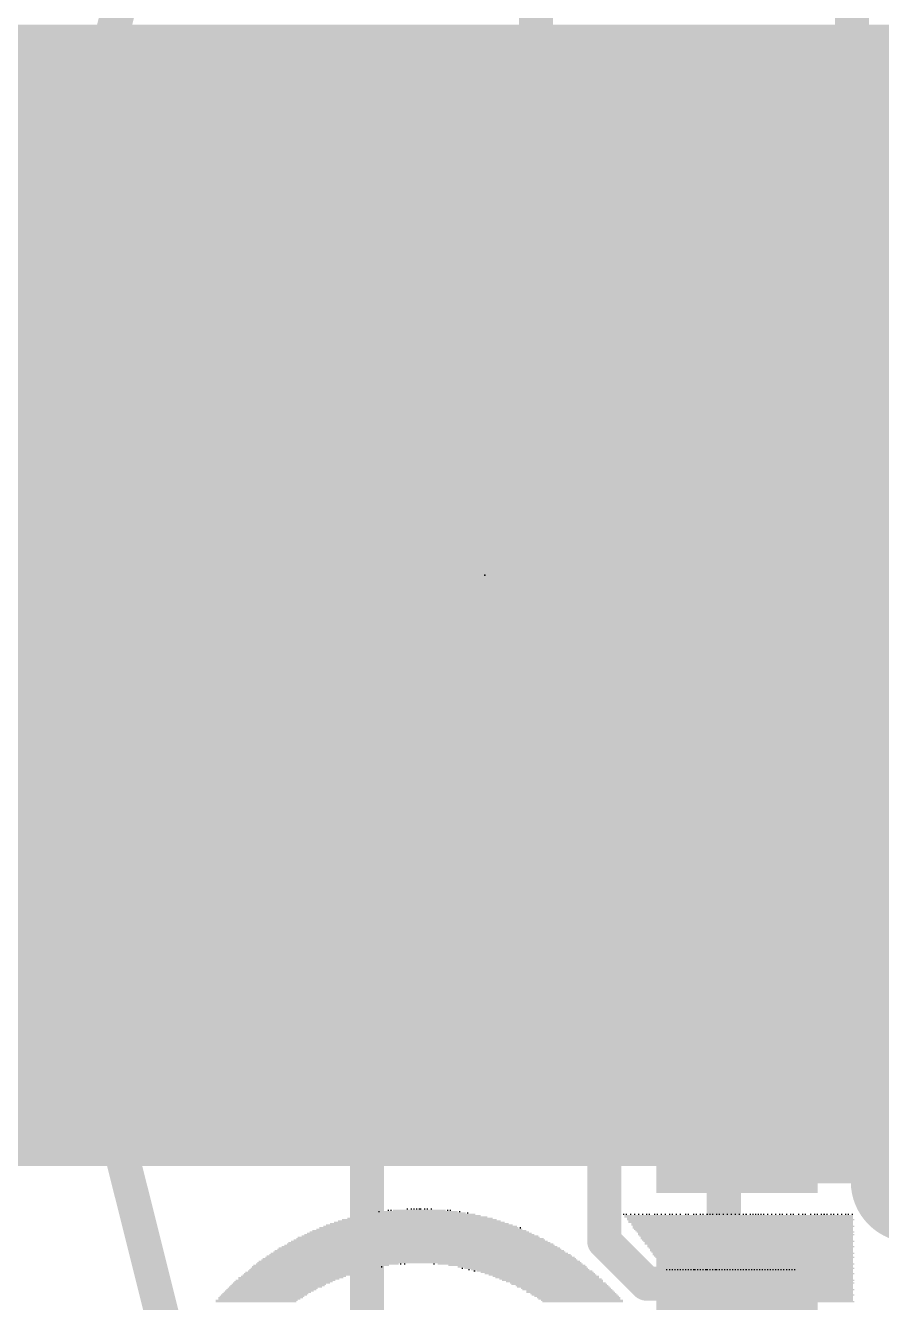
# Model space of a CAD drawing. Extents: x -25.4 to 25.4, y -25.4 to 25.5.
# Drawn here: x -20.56 to -14.2, y -5.41 to 4.09 of the extents above; entities that cross this region are included whole.
import ezdxf

# ---------------------------------------------------------------- set-up
doc = ezdxf.new("R2010")
doc.units = 0
for name, color, linetype in [('1', 12, 'CONTINUOUS'), ('16', 132, 'CONTINUOUS'), ('18', 110, 'CONTINUOUS'), ('20', 53, 'CONTINUOUS'), ('204', 40, 'CONTINUOUS'), ('22', 6, 'CONTINUOUS'), ('23', 53, 'CONTINUOUS')]:
    doc.layers.add(name, color=color, linetype=linetype)

# ---------------------------------------------------------------- blocks, each defined once
blk = doc.blocks.new('RECT')
blk.add_solid([(-0.5, -0.5), (0.5, -0.5), (-0.5, 0.5), (0.5, 0.5)])
blk = doc.blocks.new('ROUNDV')
at = {"const_width": 0.5}
blk.add_lwpolyline([(0, -0.25, 1), (0, 0.25, 1), (0, -0.25)], format="xyb", dxfattribs=at)

msp = doc.modelspace()

# ---------------------------------------------------------------- linework, layer by layer
at = {"layer": '1'}
for points, const_width in [([(0, 20.32, 0.4142), (-20.32, 0)], 0.254), ([(-16.7191, 2.7754, 1), (-16.8089, 2.6856)], 0.127), ([(-16.8275, 2.7305, 1), (-16.7005, 2.7305)], 0.127), ([(-16.2065, 2.2365, 1), (-16.3335, 2.2365)], 0.127), ([(-16.3149, 2.1916, 1), (-16.2251, 2.2814)], 0.127), ([(-16.3335, 1.75, 1), (-16.2065, 1.75)], 0.127), ([(-18.161, 0.4064, 1), (-18.161, 0.1016)], 0.3048), ([(-18.0532, 0.1462, 1), (-18.2688, 0.3618)], 0.3048), ([(-17.9705, 0.1016, 1), (-17.9705, 0.4064)], 0.3048), ([(-18.415, -0.1524, 1), (-18.415, 0.1524)], 0.3048), ([(-18.5228, 0.1078, 1), (-18.3072, -0.1078)], 0.3048), ([(-20.32, 0, 0.4142), (0, -20.32)], 0.254), ([(-20.2565, 0, 1), (-20.3835, 0)], 0.127), ([(-20.3835, 0, 1), (-20.2565, 0)], 0.127), ([(-16.1176, -0.508, 1), (-16.4224, -0.508)], 0.3048), ([(-16.27, -0.3556, 1), (-16.27, -0.6604)], 0.3048), ([(-16.1925, -0.6604, 1), (-16.1925, -0.3556)], 0.3048), ([(-16.4224, -1.75, 1), (-16.1176, -1.75)], 0.3048), ([(-16.1684, -1.75, 1), (-16.3716, -1.75)], 0.2032), ([(-16.27, -1.6484, 1), (-16.27, -1.8516)], 0.2032), ([(-16.234, -1.8516, 1), (-16.234, -1.6484)], 0.2032), ([(-17.9565, -1.75, 1), (-18.0835, -1.75)], 0.127), ([(-16.3716, -1.841, 1), (-16.1684, -1.841)], 0.2032), ([(-14.478, -2.032, 1), (-14.351, -2.032)], 0.127), ([(-14.3696, -2.0769, 1), (-14.4594, -1.9871)], 0.127), ([(-16.0655, -2.54, 1), (-16.0655, -2.667)], 0.127), ([(-16.0206, -2.6484, 1), (-16.1104, -2.5586)], 0.127), ([(-15.0309, -2.5586, 1), (-14.9411, -2.6484)], 0.127), ([(-14.986, -2.667, 1), (-14.986, -2.54)], 0.127), ([(-16.1925, -2.794, 1), (-16.3195, -2.794)], 0.127), ([(-16.3009, -2.7491, 1), (-16.2111, -2.8389)], 0.127), ([(-15.082, -3.0734, 1), (-15.082, -3.2766)], 0.2032), ([(-14.9804, -3.175, 1), (-15.1836, -3.175)], 0.2032), ([(-15.0102, -3.2518, 1), (-15.1538, -3.1082)], 0.2032), ([(-15.1836, -3.18, 1), (-14.9804, -3.18)], 0.2032), ([(-15.3418, -3.2962, 1), (-15.1982, -3.4398)], 0.2032), ([(-15.27, -4.2164, 1), (-15.27, -4.4196)], 0.2032), ([(-14.0887, -4.2462, 1), (-14.2323, -4.3898)], 0.2032), ([(-14.1605, -4.4196, 1), (-14.1605, -4.2164)], 0.2032), ([(-16.2111, -4.9081, 1), (-16.3009, -4.9979)], 0.127), ([(-16.3195, -4.953, 1), (-16.1925, -4.953)], 0.127), ([(-15.941, -5.2045, 1), (-15.941, -5.3315)], 0.127), ([(-15.9859, -5.3129, 1), (-15.8961, -5.2231)], 0.127), ([(-15.27, -5.3315, 1), (-15.27, -5.2045)], 0.127)]:
    msp.add_lwpolyline(points, format="xyb", dxfattribs=dict(at, const_width=const_width))
for points, const_width in [([(-16.764, 7.1587), (-16.764, 2.7305)], 0.254), ([(-14.4145, 4.445), (-14.4145, -2.032)], 0.254), ([(-16.764, 2.7305), (-16.27, 2.2365)], 0.254), ([(-16.27, 2.2365), (-16.27, 1.75)], 0.254), ([(-18.161, 0.254), (-18.415, 0)], 0.6096), ([(-17.9705, 0.254), (-18.161, 0.254)], 0.6096), ([(-23.1775, 0), (-18.415, 0)], 0.6096), ([(-16.27, -1.75), (-16.27, -0.508)], 0.6096), ([(-16.27, -0.508), (-16.1925, -0.508)], 0.6096), ([(-16.27, -1.75), (-16.27, -1.841)], 0.4064), ([(-16.234, -1.75), (-16.27, -1.75)], 0.4064), ([(-18.02, -1.75), (-18.02, -5.602)], 0.254), ([(-14.4145, -2.032), (-14.986, -2.6035)], 0.254), ([(-16.0655, -2.6035), (-16.256, -2.794)], 0.254), ([(-14.986, -2.6035), (-16.0655, -2.6035)], 0.254), ([(-16.256, -2.794), (-16.256, -4.953)], 0.254), ([(-15.082, -3.18), (-15.27, -3.368)], 0.4064), ([(-15.082, -3.175), (-13.97, -3.175)], 0.4064), ([(-15.082, -3.175), (-15.082, -3.18)], 0.4064), ([(-15.27, -4.318), (-14.1605, -4.318)], 0.4064), ([(-14.1605, -4.318), (-13.97, -4.5085)], 0.4064), ([(-16.256, -4.953), (-15.941, -5.268)], 0.254), ([(-15.941, -5.268), (-15.27, -5.268)], 0.254)]:
    msp.add_lwpolyline(points, dxfattribs=dict(at, const_width=const_width))
at = {"layer": '16'}
for points, const_width in [([(0, 20.32, 0.4142), (-20.32, 0)], 0.254), ([(-17.5895, 0.7874, 1), (-17.5895, 0.4826)], 0.3048), ([(-17.4817, 0.5272, 1), (-17.6973, 0.7428)], 0.3048), ([(-18.0783, 0.3618, 1), (-17.8627, 0.1462)], 0.3048), ([(-20.32, 0, 0.4142), (0, -20.32)], 0.254), ([(-20.2565, 0, 1), (-20.3835, 0)], 0.127), ([(-20.3835, 0, 1), (-20.2565, 0)], 0.127), ([(-14.732, -0.8255, 1), (-14.732, -0.9525)], 0.127), ([(-14.6871, -0.9339, 1), (-14.7769, -0.8441)], 0.127), ([(-15.3035, -1.524, 1), (-15.4305, -1.524)], 0.127), ([(-15.4119, -1.4791, 1), (-15.3221, -1.5689)], 0.127), ([(-15.3221, -5.1621, 1), (-15.4119, -5.2519)], 0.127), ([(-15.4305, -5.207, 1), (-15.3035, -5.207)], 0.127)]:
    msp.add_lwpolyline(points, format="xyb", dxfattribs=dict(at, const_width=const_width))
for points, const_width in [([(-17.5895, 0.635), (-17.9705, 0.254)], 0.6096), ([(-13.0175, 0.635), (-17.5895, 0.635)], 0.6096), ([(-15.367, -1.524), (-14.732, -0.889)], 0.254), ([(-14.732, -0.889), (-10.922, -0.889)], 0.254), ([(-15.367, -5.207), (-15.367, -1.524)], 0.254), ([(-14.351, -6.223), (-15.367, -5.207)], 0.254)]:
    msp.add_lwpolyline(points, dxfattribs=dict(at, const_width=const_width))
at = {"layer": '20', "const_width": 0.0254}
msp.add_lwpolyline([(-3.4925, 25.146, 14.4823), (3.4925, 25.146)], format="xyb", dxfattribs=at)
at = {"layer": '23'}
msp.add_point((-17.145, 0), dxfattribs=at)

# ---------------------------------------------------------------- block references
at = {"layer": '1', "xscale": 0.85}
for p in [(-18.02, 1.75), (-16.27, 1.75), (-18.02, -1.75), (-16.27, -1.75)]:
    msp.add_blockref('RECT', p, dxfattribs=at)
at = {"layer": '1', "xscale": 0.55, "yscale": 1.2, "rotation": 270}
for p in [(-15.27, -3.368), (-15.27, -4.318), (-15.27, -5.268)]:
    msp.add_blockref('RECT', p, dxfattribs=at)
at = {"layer": '18'}
for p, xscale, yscale in [((-17.9705, 0.254), 0.8001, 0.8001), ((-17.9705, 0.254), 0.8001, 0.8001), ((-16.1925, -0.508), 0.8001, 0.8001), ((-16.1925, -0.508), 0.8001, 0.8001), ((-13.97, -3.175), 0.8001, 0.8001), ((-13.97, -3.175), 0.8001, 0.8001), ((-13.97, -4.5085), 0.9064, 0.9064), ((-13.97, -4.5085), 0.9064, 0.9064)]:
    msp.add_blockref('ROUNDV', p, dxfattribs=dict(at, xscale=xscale, yscale=yscale))
at = {"layer": '204', "xscale": 50.8191, "yscale": 0.0212, "rotation": 180}
for p in [(0.001, 4.084), (0.001, 4.0628), (0.001, 4.0417), (0.001, 4.0205), (0.001, 3.9993), (0.001, 3.9782), (0.001, 3.957), (0.001, 3.9358), (0.001, 3.9147), (0.001, 3.8935), (0.001, 3.8723), (0.001, 3.8512), (0.001, 3.83), (0.001, 3.8088), (0.001, 3.7877), (0.001, 3.7665), (0.001, 3.7453), (0.001, 3.7242), (0.001, 3.703), (0.001, 3.6818), (0.001, 3.6607), (0.001, 3.6395), (0.001, 3.6183), (0.001, 3.5972), (0.001, 3.576), (0.001, 3.5548), (0.001, 3.5337), (0.001, 3.5125), (0.001, 3.4913), (0.001, 3.4702), (0.001, 3.449), (0.001, 3.4278), (0.001, 3.4067), (0.001, 3.3855), (0.001, 3.3643), (0.001, 3.3432), (0.001, 3.322), (0.001, 3.3009), (0.001, 3.2797), (0.001, 3.2585), (0.001, 3.2374), (0.001, 3.2162), (0.001, 3.195), (0.001, 3.1739), (0.001, 3.1527), (0.001, 3.1315), (0.001, 3.1104), (0.001, 3.0892), (0.001, 3.068), (0.001, 3.0469), (0.001, 3.0257), (0.001, 3.0045), (0.001, 2.9834), (0.001, 2.9622), (0.001, 2.941), (0.001, 2.9199), (0.001, 2.8987), (0.001, 2.8775), (0.001, 2.8564), (0.001, 2.8352), (0.001, 2.814), (0.001, 2.7929), (0.001, 2.7717), (0.001, 2.7505), (0.001, 2.7294), (0.001, 2.7082), (0.001, 2.687), (0.001, 2.6659), (0.001, 2.6447), (0.001, 2.6235), (0.001, 2.6024), (0.001, 2.5812), (0.001, 2.56), (0.001, 2.5389), (0.001, 2.5177), (0.001, 2.4966), (0.001, 2.4754), (0.001, 2.4542), (0.001, 2.4331), (0.001, 2.4119), (0.001, 2.3907), (0.001, 2.3696), (0.001, 2.3484), (0.001, 2.3272), (0.001, 2.3061), (0.001, 2.2849), (0.001, 2.2637), (0.001, 2.2426), (0.001, 2.2214), (0.001, 2.2002), (0.001, 2.1791), (0.001, 2.1579), (0.001, 2.1367), (0.001, 2.1156), (0.001, 2.0944), (0.001, 2.0732), (0.001, 2.0521), (0.001, 2.0309), (0.001, 2.0097), (0.001, 1.9886), (0.001, 1.9674), (0.001, 1.9462), (0.001, 1.9251), (0.001, 1.9039), (0.001, 1.8827), (0.001, 1.8616), (0.001, 1.8404), (0.001, 1.8192), (0.001, 1.7981), (0.001, 1.7769), (0.001, 1.7557), (0.001, 1.7346), (0.001, 1.7134), (0.001, 1.6922), (0.001, 1.6711), (0.001, 1.6499), (0.001, 1.6288), (0.001, 1.6076), (0.001, 1.5864), (0.001, 1.5653), (0.001, 1.5441), (0.001, 1.5229), (0.001, 1.5018), (0.001, 1.4806), (0.001, 1.4594), (0.001, 1.4383), (0.001, 1.4171), (0.001, 1.3959), (0.001, 1.3748), (0.001, 1.3536), (0.001, 1.3324), (0.001, 1.3113), (0.001, 1.2901), (0.001, 1.2689), (0.001, 1.2478), (0.001, 1.2266), (0.001, 1.2054), (0.001, 1.1843), (0.001, 1.1631), (0.001, 1.1419), (0.001, 1.1208), (0.001, 1.0996), (0.001, 1.0784), (0.001, 1.0573), (0.001, 1.0361), (0.001, 1.0149), (0.001, 0.9938), (0.001, 0.9726), (0.001, 0.9514), (0.001, 0.9303), (0.001, 0.9091), (0.001, 0.8879), (0.001, 0.8668), (0.001, 0.8456), (0.001, 0.8245), (0.001, 0.8033), (0.001, 0.7821), (0.001, 0.761), (0.001, 0.7398), (0.001, 0.7186), (0.001, 0.6975), (0.001, 0.6763), (0.001, 0.6551), (0.001, 0.634), (0.001, 0.6128), (0.001, 0.5916), (0.001, 0.5705), (0.001, 0.5493), (0.001, 0.5281), (0.001, 0.507), (0.001, 0.4858), (0.001, 0.4646), (0.001, 0.4435), (0.001, 0.4223), (0.001, 0.4011), (0.001, 0.38), (0.001, 0.3588), (0.001, 0.3376), (0.001, 0.3165), (0.001, 0.2953), (0.001, 0.2741), (0.001, 0.253), (0.001, 0.2318), (0.001, 0.2106), (0.001, 0.1895), (0.001, 0.1683), (0.001, 0.1471), (0.001, 0.126), (0.001, 0.1048), (0.001, 0.0836), (0.001, 0.0625), (0.001, 0.0413), (0.001, 0.0201), (0.001, -0.001), (0.001, -0.0222), (0.001, -0.0433), (0.001, -0.0645), (0.001, -0.0857), (0.001, -0.1068), (0.001, -0.128), (0.001, -0.1492), (0.001, -0.1703), (0.001, -0.1915), (0.001, -0.2127), (0.001, -0.2338), (0.001, -0.255), (0.001, -0.2762), (0.001, -0.2973), (0.001, -0.3185), (0.001, -0.3397), (0.001, -0.3608), (0.001, -0.382), (0.001, -0.4032), (0.001, -0.4243), (0.001, -0.4455), (0.001, -0.4667), (0.001, -0.4878), (0.001, -0.509), (0.001, -0.5302), (0.001, -0.5513), (0.001, -0.5725), (0.001, -0.5937), (0.001, -0.6148), (0.001, -0.636), (0.001, -0.6572), (0.001, -0.6783), (0.001, -0.6995), (0.001, -0.7207), (0.001, -0.7418), (0.001, -0.763), (0.001, -0.7842), (0.001, -0.8053), (0.001, -0.8265), (0.001, -0.8476), (0.001, -0.8688), (0.001, -0.89), (0.001, -0.9111), (0.001, -0.9323), (0.001, -0.9535), (0.001, -0.9746), (0.001, -0.9958), (0.001, -1.017), (0.001, -1.0381), (0.001, -1.0593), (0.001, -1.0805), (0.001, -1.1016), (0.001, -1.1228), (0.001, -1.144), (0.001, -1.1651), (0.001, -1.1863), (0.001, -1.2075), (0.001, -1.2286), (0.001, -1.2498), (0.001, -1.271), (0.001, -1.2921), (0.001, -1.3133), (0.001, -1.3345), (0.001, -1.3556), (0.001, -1.3768), (0.001, -1.398), (0.001, -1.4191), (0.001, -1.4403), (0.001, -1.4615), (0.001, -1.4826), (0.001, -1.5038), (0.001, -1.525), (0.001, -1.5461), (0.001, -1.5673), (0.001, -1.5885), (0.001, -1.6096), (0.001, -1.6308), (0.001, -1.652), (0.001, -1.6731), (0.001, -1.6943), (0.001, -1.7154), (0.001, -1.7366), (0.001, -1.7578), (0.001, -1.7789), (0.001, -1.8001), (0.001, -1.8213), (0.001, -1.8424), (0.001, -1.8636), (0.001, -1.8848), (0.001, -1.9059), (0.001, -1.9271), (0.001, -1.9483), (0.001, -1.9694), (0.001, -1.9906), (0.001, -2.0118), (0.001, -2.0329), (0.001, -2.0541), (0.001, -2.0753), (0.001, -2.0964), (0.001, -2.1176), (0.001, -2.1388), (0.001, -2.1599), (0.001, -2.1811), (0.001, -2.2023), (0.001, -2.2234), (0.001, -2.2446), (0.001, -2.2658), (0.001, -2.2869), (0.001, -2.3081), (0.001, -2.3293), (0.001, -2.3504), (0.001, -2.3716), (0.001, -2.3928), (0.001, -2.4139), (0.001, -2.4351), (0.001, -2.4563), (0.001, -2.4774), (0.001, -2.4986), (0.001, -2.5197), (0.001, -2.5409), (0.001, -2.5621), (0.001, -2.5832), (0.001, -2.6044), (0.001, -2.6256), (0.001, -2.6467), (0.001, -2.6679), (0.001, -2.6891), (0.001, -2.7102), (0.001, -2.7314), (0.001, -2.7526), (0.001, -2.7737), (0.001, -2.7949), (0.001, -2.8161), (0.001, -2.8372), (0.001, -2.8584), (0.001, -2.8796), (0.001, -2.9007), (0.001, -2.9219), (0.001, -2.9431), (0.001, -2.9642), (0.001, -2.9854), (0.001, -3.0066), (0.001, -3.0277), (0.001, -3.0489), (0.001, -3.0701), (0.001, -3.0912), (0.001, -3.1124), (0.001, -3.1336), (0.001, -3.1547), (0.001, -3.1759), (0.001, -3.1971), (0.001, -3.2182), (0.001, -3.2394), (0.001, -3.2606), (0.001, -3.2817), (0.001, -3.3029), (0.001, -3.324), (0.001, -3.3452), (0.001, -3.3664), (0.001, -3.3875), (0.001, -3.4087), (0.001, -3.4299), (0.001, -3.451), (0.001, -3.4722), (0.001, -3.4934), (0.001, -3.5145), (0.001, -3.5357), (0.001, -3.5569), (0.001, -3.578), (0.001, -3.5992), (0.001, -3.6204), (0.001, -3.6415), (0.001, -3.6627), (0.001, -3.6839), (0.001, -3.705), (0.001, -3.7262), (0.001, -3.7474), (0.001, -3.7685), (0.001, -3.7897), (0.001, -3.8109), (0.001, -3.832), (0.001, -3.8532), (0.001, -3.8744), (0.001, -3.8955), (0.001, -3.9167), (0.001, -3.9379), (0.001, -3.959), (0.001, -3.9802), (0.001, -4.0014), (0.001, -4.0225), (0.001, -4.0437), (0.001, -4.0649), (0.001, -4.086), (0.001, -4.1072), (0.001, -4.1284), (0.001, -4.1495), (0.001, -4.1707), (0.001, -4.1918), (0.001, -4.213), (0.001, -4.2342), (0.001, -4.2553), (0.001, -4.2765), (0.001, -4.2977), (0.001, -4.3188), (0.001, -4.34), (0.001, -4.3612), (0.001, -4.3823)]:
    msp.add_blockref('RECT', p, dxfattribs=at)
at = {"layer": '22', "yscale": 0.01, "rotation": 180}
for p, xscale in [((-17.626, -4.753), 0.82), ((-17.636, -4.743), 0.7), ((-17.931, -4.733), 0.01), ((-17.631, -4.733), 0.57), ((-17.861, -4.723), 0.01), ((-17.841, -4.723), 0.01), ((-17.631, -4.723), 0.39), ((-17.721, -4.713), 0.01), ((-17.691, -4.713), 0.01), ((-17.671, -4.713), 0.01), ((-17.651, -4.713), 0.01), ((-17.626, -4.713), 0.02), ((-17.591, -4.713), 0.01), ((-17.571, -4.713), 0.01), ((-17.541, -4.713), 0.01), ((-17.421, -4.723), 0.01), ((-17.401, -4.723), 0.01), ((-17.331, -4.733), 0.01), ((-17.271, -4.743), 0.01), ((-16.111, -4.753), 0.01), ((-16.091, -4.753), 0.01), ((-16.061, -4.753), 0.01), ((-16.031, -4.753), 0.01), ((-16.001, -4.753), 0.01), ((-15.971, -4.753), 0.01), ((-15.941, -4.753), 0.01), ((-15.921, -4.753), 0.01), ((-15.881, -4.753), 0.01), ((-15.861, -4.753), 0.01), ((-15.831, -4.753), 0.01), ((-15.801, -4.753), 0.01), ((-15.771, -4.753), 0.01), ((-15.751, -4.753), 0.01), ((-15.721, -4.753), 0.01), ((-15.691, -4.753), 0.01), ((-15.651, -4.753), 0.01), ((-15.631, -4.753), 0.01), ((-15.591, -4.753), 0.01), ((-15.571, -4.753), 0.01), ((-15.541, -4.753), 0.01), ((-15.521, -4.753), 0.01), ((-15.491, -4.753), 0.01), ((-15.471, -4.753), 0.01), ((-15.451, -4.753), 0.01), ((-15.421, -4.753), 0.01), ((-15.401, -4.753), 0.01), ((-15.371, -4.753), 0.01), ((-15.341, -4.753), 0.01), ((-15.311, -4.753), 0.01), ((-15.281, -4.753), 0.01), ((-15.251, -4.753), 0.01), ((-15.221, -4.753), 0.01), ((-15.201, -4.753), 0.01), ((-15.171, -4.753), 0.01), ((-15.151, -4.753), 0.01), ((-15.131, -4.753), 0.01), ((-15.111, -4.753), 0.01), ((-15.091, -4.753), 0.01), ((-15.071, -4.753), 0.01), ((-15.041, -4.753), 0.01), ((-15.011, -4.753), 0.01), ((-14.981, -4.753), 0.01), ((-14.951, -4.753), 0.01), ((-14.931, -4.753), 0.01), ((-14.901, -4.753), 0.01), ((-14.871, -4.753), 0.01), ((-14.851, -4.753), 0.01), ((-14.811, -4.753), 0.01), ((-14.781, -4.753), 0.01), ((-14.761, -4.753), 0.01), ((-14.721, -4.753), 0.01), ((-14.691, -4.753), 0.01), ((-14.671, -4.753), 0.01), ((-14.641, -4.753), 0.01), ((-14.621, -4.753), 0.01), ((-14.601, -4.753), 0.01), ((-14.571, -4.753), 0.01), ((-14.551, -4.753), 0.01), ((-14.521, -4.753), 0.01), ((-14.491, -4.753), 0.01), ((-14.461, -4.753), 0.01), ((-14.441, -4.753), 0.01), ((-14.411, -4.753), 0.01), ((-17.626, -4.843), 1.44), ((-17.631, -4.833), 1.39), ((-17.631, -4.823), 1.33), ((-17.631, -4.813), 1.27), ((-17.631, -4.803), 1.21), ((-17.631, -4.793), 1.15), ((-17.626, -4.783), 1.08), ((-17.631, -4.773), 1.01), ((-17.636, -4.763), 0.92), ((-15.256, -4.763), 1.7), ((-15.256, -4.773), 1.7), ((-15.246, -4.783), 1.68), ((-15.241, -4.793), 1.69), ((-15.241, -4.803), 1.67), ((-15.241, -4.813), 1.67), ((-15.231, -4.823), 1.65), ((-15.231, -4.833), 1.65), ((-15.221, -4.843), 1.65), ((-17.631, -4.943), 1.87), ((-17.626, -4.933), 1.84), ((-17.636, -4.923), 1.8), ((-17.626, -4.913), 1.76), ((-17.631, -4.903), 1.71), ((-17.631, -4.893), 1.67), ((-17.631, -4.883), 1.63), ((-17.631, -4.873), 1.59), ((-17.631, -4.863), 1.53), ((-17.636, -4.853), 1.48), ((-16.881, -4.853), 0.01), ((-15.226, -4.853), 1.64), ((-15.221, -4.863), 1.63), ((-15.216, -4.873), 1.62), ((-15.206, -4.883), 1.62), ((-15.206, -4.893), 1.6), ((-15.201, -4.903), 1.61), ((-15.201, -4.913), 1.59), ((-15.196, -4.923), 1.58), ((-15.196, -4.933), 1.58), ((-15.191, -4.943), 1.57), ((-17.631, -5.033), 2.17), ((-17.631, -5.023), 2.15), ((-17.631, -5.013), 2.11), ((-17.631, -5.003), 2.09), ((-17.631, -4.993), 2.05), ((-17.631, -4.983), 2.01), ((-17.626, -4.973), 1.98), ((-17.631, -4.963), 1.95), ((-17.631, -4.953), 1.91), ((-15.181, -4.953), 1.57), ((-15.181, -4.963), 1.55), ((-15.181, -4.973), 1.55), ((-15.171, -4.983), 1.53), ((-15.166, -4.993), 1.54), ((-15.166, -5.003), 1.52), ((-15.161, -5.013), 1.51), ((-15.161, -5.023), 1.51), ((-15.156, -5.033), 1.5), ((-18.361, -5.133), 1.01), ((-18.316, -5.123), 1.06), ((-17.631, -5.113), 2.41), ((-17.631, -5.103), 2.39), ((-17.631, -5.093), 2.35), ((-17.631, -5.083), 2.33), ((-17.626, -5.073), 2.3), ((-17.631, -5.063), 2.27), ((-17.626, -5.053), 2.24), ((-17.631, -5.043), 2.21), ((-17.771, -5.123), 0.01), ((-17.741, -5.123), 0.01), ((-17.521, -5.123), 0.01), ((-16.956, -5.123), 1.08), ((-16.906, -5.133), 1.02), ((-15.146, -5.043), 1.5), ((-15.151, -5.053), 1.49), ((-15.146, -5.063), 1.48), ((-15.136, -5.073), 1.48), ((-15.136, -5.083), 1.46), ((-15.136, -5.093), 1.46), ((-15.126, -5.103), 1.44), ((-15.126, -5.113), 1.44), ((-15.116, -5.123), 1.44), ((-15.121, -5.133), 1.43), ((-18.586, -5.223), 0.78), ((-18.566, -5.213), 0.78), ((-18.546, -5.203), 0.8), ((-18.526, -5.193), 0.82), ((-18.501, -5.183), 0.85), ((-18.476, -5.173), 0.86), ((-18.456, -5.163), 0.88), ((-18.421, -5.153), 0.93), ((-18.401, -5.143), 0.95), ((-17.911, -5.143), 0.01), ((-16.866, -5.143), 0.96), ((-17.311, -5.153), 0.01), ((-16.836, -5.153), 0.92), ((-17.261, -5.163), 0.01), ((-16.806, -5.163), 0.88), ((-17.221, -5.173), 0.01), ((-16.776, -5.173), 0.86), ((-16.756, -5.183), 0.84), ((-16.736, -5.193), 0.82), ((-16.716, -5.203), 0.8), ((-16.691, -5.213), 0.79), ((-16.681, -5.223), 0.77), ((-15.116, -5.143), 1.42), ((-15.106, -5.153), 1.42), ((-15.791, -5.163), 0.01), ((-15.771, -5.163), 0.01), ((-15.751, -5.163), 0.01), ((-15.731, -5.163), 0.01), ((-15.711, -5.163), 0.01), ((-15.691, -5.163), 0.01), ((-15.671, -5.163), 0.01), ((-15.651, -5.163), 0.01), ((-15.631, -5.163), 0.01), ((-15.611, -5.163), 0.01), ((-15.586, -5.163), 0.02), ((-15.561, -5.163), 0.01), ((-15.541, -5.163), 0.01), ((-15.521, -5.163), 0.01), ((-15.496, -5.163), 0.02), ((-15.471, -5.163), 0.01), ((-15.451, -5.163), 0.01), ((-15.426, -5.163), 0.02), ((-15.401, -5.163), 0.01), ((-15.381, -5.163), 0.01), ((-15.361, -5.163), 0.01), ((-15.341, -5.163), 0.01), ((-15.321, -5.163), 0.01), ((-15.301, -5.163), 0.01), ((-15.281, -5.163), 0.01), ((-15.261, -5.163), 0.01), ((-15.241, -5.163), 0.01), ((-15.221, -5.163), 0.01), ((-15.201, -5.163), 0.01), ((-15.181, -5.163), 0.01), ((-15.161, -5.163), 0.01), ((-15.141, -5.163), 0.01), ((-15.121, -5.163), 0.01), ((-15.101, -5.163), 0.01), ((-15.081, -5.163), 0.01), ((-15.061, -5.163), 0.01), ((-15.041, -5.163), 0.01), ((-15.021, -5.163), 0.01), ((-15.001, -5.163), 0.01), ((-14.981, -5.163), 0.01), ((-14.961, -5.163), 0.01), ((-14.941, -5.163), 0.01), ((-14.921, -5.163), 0.01), ((-14.901, -5.163), 0.01), ((-14.881, -5.163), 0.01), ((-14.861, -5.163), 0.01), ((-14.841, -5.163), 0.01), ((-14.616, -5.163), 0.42), ((-14.611, -5.173), 0.41), ((-14.611, -5.183), 0.41), ((-14.611, -5.203), 0.41), ((-14.611, -5.213), 0.41), ((-14.601, -5.193), 0.41), ((-14.606, -5.223), 0.4), ((-18.746, -5.323), 0.66), ((-18.731, -5.313), 0.67), ((-18.721, -5.303), 0.67), ((-18.701, -5.293), 0.69), ((-18.686, -5.283), 0.7), ((-18.676, -5.273), 0.7), ((-18.656, -5.263), 0.72), ((-18.641, -5.253), 0.73), ((-18.626, -5.243), 0.74), ((-18.601, -5.233), 0.75), ((-16.656, -5.233), 0.76), ((-16.641, -5.243), 0.75), ((-16.626, -5.253), 0.72), ((-16.601, -5.263), 0.71), ((-16.591, -5.273), 0.71), ((-16.571, -5.283), 0.69), ((-16.561, -5.293), 0.69), ((-16.541, -5.303), 0.67), ((-16.531, -5.313), 0.67), ((-16.511, -5.323), 0.65), ((-14.611, -5.233), 0.41), ((-14.606, -5.243), 0.42), ((-14.611, -5.253), 0.41), ((-14.611, -5.273), 0.41), ((-14.611, -5.283), 0.41), ((-14.611, -5.293), 0.41), ((-14.611, -5.303), 0.41), ((-14.606, -5.313), 0.42), ((-14.601, -5.263), 0.41), ((-14.606, -5.323), 0.4), ((-18.841, -5.393), 0.61), ((-18.846, -5.403), 0.6), ((-18.811, -5.373), 0.63), ((-18.821, -5.383), 0.61), ((-18.801, -5.363), 0.63), ((-18.786, -5.353), 0.64), ((-18.776, -5.343), 0.64), ((-18.761, -5.333), 0.65), ((-16.506, -5.333), 0.66), ((-16.486, -5.343), 0.64), ((-16.476, -5.353), 0.64), ((-16.461, -5.363), 0.63), ((-16.446, -5.373), 0.62), ((-16.441, -5.383), 0.61), ((-16.421, -5.393), 0.61), ((-16.416, -5.403), 0.6), ((-14.611, -5.333), 0.41), ((-14.606, -5.353), 0.42), ((-14.611, -5.363), 0.41), ((-14.611, -5.373), 0.41), ((-14.611, -5.383), 0.41), ((-14.611, -5.393), 0.41), ((-14.606, -5.343), 0.4), ((-14.601, -5.403), 0.41)]:
    msp.add_blockref('RECT', p, dxfattribs=dict(at, xscale=xscale))

doc.saveas('drawing.dxf')
